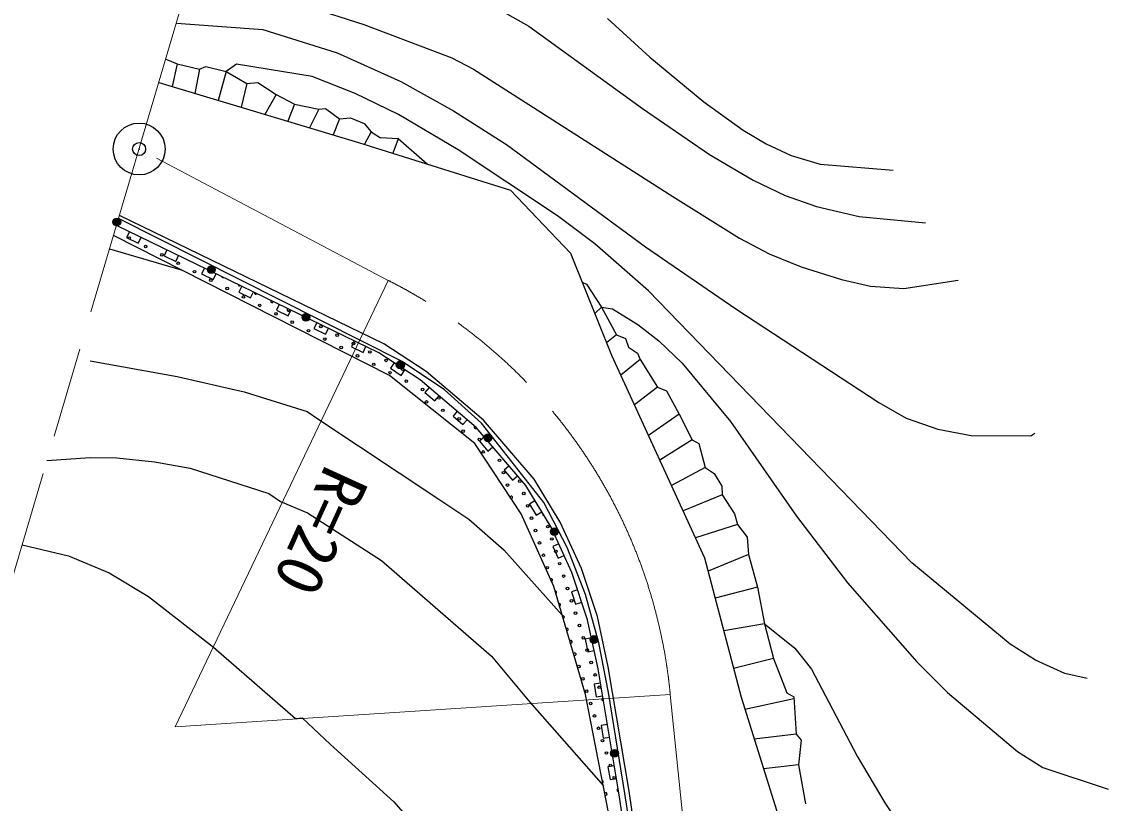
# Model space of a CAD drawing. Units: millimetres, scale not verified. Extents: x 40000 to 680000, y 20000 to 380000.
# Drawn here: x 71486 to 113385, y 285100 to 315227 of the extents above; entities that cross this region are included whole.
import ezdxf
from ezdxf.enums import TextEntityAlignment as Align

# ---------------------------------------------------------------- set-up
doc = ezdxf.new("R2010")
doc.units = ezdxf.units.MM
doc.header["$LTSCALE"] = 1000
doc.header["$PDMODE"] = 32
doc.header["$PDSIZE"] = 500
doc.linetypes.add('CHAIN', pattern=[18.5, 12, -1.5, 3.5, -1.5])
for name, color, linetype, lineweight in [('M-BGD', 7, 'Continuous', 25), ('M-BMK', 2, 'CHAIN', 13), ('M-BMK-SRVR', 3, 'Continuous', 25), ('M-STR-HTXT', 7, 'Continuous', 13)]:
    doc.layers.add(name, color=color, linetype=linetype, lineweight=lineweight)
doc.layers.add('M-OTRS', color=6, linetype='Continuous')
doc.styles.add('ＭＳ ゴシック', font='')
doc.styles.get('ＭＳ ゴシック').set_extended_font_data('MS Gothic')

msp = doc.modelspace()

# ---------------------------------------------------------------- linework, layer by layer
at = {"layer": 'M-BGD'}
for p, q in [((87156, 317246), (91044, 315057)), ((82503, 315817), (84674, 315121)), ((77450, 315174), (80782, 314933)), ((84674, 315121), (88074, 313831)), ((94078, 315353), (95711, 313855)), ((80782, 314933), (83646, 314030)), ((91044, 315057), (95424, 311883)), ((83646, 314030), (86100, 312929)), ((88074, 313831), (88909, 313397)), ((95711, 313855), (97783, 312133)), ((77039, 313783), (77480, 313599)), ((77480, 313599), (77284, 312729)), ((77480, 313599), (78343, 313405)), ((78343, 313405), (78157, 312467)), ((78343, 313405), (78591, 313506)), ((78591, 313506), (79368, 313306)), ((79773, 313589), (79368, 313306)), ((82692, 313114), (79773, 313589)), ((79368, 313306), (79058, 312197)), ((79368, 313306), (80164, 312852)), ((84350, 312466), (82692, 313114)), ((88909, 313397), (96596, 308485)), ((76772, 312882), (84469, 310574)), ((80164, 312852), (79949, 311930)), ((80164, 312852), (80586, 312882)), ((80586, 312882), (81298, 312422)), ((86100, 312929), (88131, 311798)), ((81298, 312422), (80861, 311656)), ((81298, 312422), (82003, 312048)), ((86019, 311650), (84350, 312466)), ((82003, 312048), (81753, 311389)), ((82003, 312048), (82949, 311859)), ((82949, 311859), (82583, 311139)), ((82949, 311859), (83202, 311877)), ((83202, 311877), (83739, 311490)), ((88131, 311798), (90174, 310497)), ((95424, 311883), (98010, 310112)), ((97783, 312133), (99301, 311051)), ((83739, 311490), (83497, 310865)), ((83739, 311490), (84162, 311520)), ((84162, 311520), (84686, 311302)), ((88322, 310283), (86019, 311650)), ((84686, 311302), (84963, 310982)), ((84963, 310982), (84698, 310502)), ((84963, 310982), (85318, 310752)), ((99301, 311051), (100188, 310518)), ((84469, 310574), (90333, 308729)), ((86000, 310714), (85318, 310752)), ((86000, 310714), (85793, 310157)), ((87122, 309739), (86000, 310714)), ((90174, 310497), (95543, 306544)), ((100188, 310518), (101152, 310077)), ((92148, 307750), (88322, 310283)), ((98010, 310112), (99691, 309125)), ((101152, 310077), (102280, 309732)), ((102280, 309732), (105096, 309503)), ((99691, 309125), (100921, 308533)), ((90333, 308729), (92642, 306303)), ((96596, 308485), (99169, 306883)), ((100921, 308533), (102138, 308109)), ((102138, 308109), (103779, 307714)), ((86161, 302126), (75222, 307642)), ((85452, 302815), (75257, 307760)), ((93583, 306661), (92148, 307750)), ((103779, 307714), (106342, 307469)), ((85254, 302466), (75141, 307372)), ((75639, 307130), (75530, 306905)), ((85671, 301596), (75026, 306983)), ((75530, 306905), (75980, 306687)), ((75980, 306687), (76089, 306912)), ((99169, 306883), (100314, 306284)), ((74876, 306475), (77640, 305660)), ((77084, 306430), (76974, 306205)), ((92642, 306303), (94228, 302373)), ((95661, 304855), (93583, 306661)), ((95543, 306544), (99020, 304157)), ((100314, 306284), (101538, 305775)), ((76974, 306205), (77424, 305986)), ((77424, 305986), (77533, 306211)), ((78528, 305729), (78419, 305504)), ((78419, 305504), (78869, 305286)), ((78869, 305286), (78978, 305511)), ((101538, 305775), (103099, 305290)), ((79973, 305028), (79864, 304803)), ((93094, 305184), (93267, 305112)), ((93267, 305112), (93839, 304218)), ((103099, 305290), (104221, 305030)), ((104221, 305030), (105500, 304949)), ((105500, 304949), (107599, 305266)), ((79864, 304803), (80314, 304585)), ((80314, 304585), (80423, 304810)), ((105815, 294362), (95661, 304855)), ((81418, 304327), (81309, 304102)), ((93839, 304218), (93582, 303975)), ((93839, 304218), (94422, 303155)), ((93839, 304218), (94267, 304163)), ((81309, 304102), (81758, 303884)), ((81758, 303884), (81868, 304109)), ((94267, 304163), (95242, 303553)), ((99020, 304157), (104534, 300552)), ((82862, 303626), (82753, 303401)), ((82753, 303401), (83203, 303183)), ((83203, 303183), (83312, 303408)), ((95242, 303553), (96050, 302930)), ((94422, 303155), (94036, 302848)), ((94422, 303155), (94771, 303010)), ((94771, 303010), (94880, 302678)), ((96050, 302930), (96960, 302060)), ((84307, 302926), (84198, 302701)), ((84198, 302701), (84648, 302482)), ((84648, 302482), (84757, 302707)), ((87088, 301740), (85452, 302815)), ((94880, 302678), (95235, 302448)), ((74122, 302161), (77475, 301546)), ((86848, 301419), (85254, 302466)), ((87793, 301031), (86161, 302126)), ((94228, 302373), (97818, 294565)), ((95337, 302201), (94584, 301598)), ((95235, 302448), (95337, 302201)), ((95337, 302201), (96005, 301145)), ((85842, 302080), (85705, 301871)), ((85705, 301871), (86123, 301596)), ((86123, 301596), (86260, 301805)), ((89294, 299874), (87088, 301740)), ((96960, 302060), (98814, 299814)), ((77475, 301546), (80062, 300963)), ((88962, 298966), (85671, 301596)), ((89011, 299590), (86848, 301419)), ((80062, 300963), (82491, 300200)), ((87198, 301123), (87036, 300932)), ((87036, 300932), (87418, 300609)), ((89215, 299747), (87793, 301031)), ((96005, 301145), (95111, 300453)), ((96005, 301145), (96355, 300999)), ((96355, 300999), (96842, 300100)), ((87418, 300609), (87580, 300800)), ((104534, 300552), (105595, 299948)), ((82491, 300200), (82938, 299891)), ((88279, 300209), (88118, 300018)), ((88118, 300018), (88500, 299695)), ((96842, 300100), (95650, 299281)), ((96842, 300100), (97335, 299116)), ((82938, 299891), (87565, 296820)), ((88500, 299695), (88661, 299886)), ((90921, 297352), (89011, 299590)), ((91614, 296688), (89215, 299747)), ((91246, 297588), (89294, 299874)), ((98814, 299814), (101360, 296172)), ((105595, 299948), (106813, 299524)), ((89326, 299221), (89136, 299058)), ((106813, 299524), (108103, 299274)), ((108103, 299274), (110395, 299265)), ((110395, 299265), (110558, 299362)), ((90740, 296251), (88962, 298966)), ((89136, 299058), (89461, 298678)), ((89461, 298678), (89651, 298840)), ((97335, 299116), (96092, 298320)), ((97335, 299116), (97600, 298965)), ((97600, 298965), (97835, 298047)), ((72460, 298310), (74129, 298426)), ((74129, 298426), (75148, 298413)), ((75148, 298413), (76601, 298260)), ((76601, 298260), (77977, 298017)), ((77977, 298017), (81015, 297041)), ((90281, 298102), (90091, 297940)), ((90091, 297940), (90415, 297559)), ((97835, 298047), (96539, 297346)), ((97835, 298047), (98190, 297817)), ((90415, 297559), (90606, 297722)), ((92250, 295936), (91246, 297588)), ((98190, 297817), (98479, 297328)), ((91896, 295748), (90921, 297352)), ((98479, 297328), (98502, 296991)), ((81015, 297041), (81461, 296733)), ((81461, 296733), (82510, 296297)), ((87565, 296820), (88723, 296053)), ((91278, 296764), (91065, 296634)), ((92517, 294953), (91614, 296688)), ((98502, 296991), (96990, 296367)), ((98502, 296991), (98978, 296260)), ((82510, 296297), (85355, 294459)), ((92004, 293450), (90740, 296251)), ((91065, 296634), (91325, 296207)), ((91325, 296207), (91538, 296337)), ((98978, 296260), (99092, 295843)), ((88723, 296053), (90078, 294874)), ((93069, 294148), (92250, 295936)), ((99092, 295843), (97463, 295338)), ((99092, 295843), (99465, 295360)), ((101360, 296172), (103323, 293593)), ((92696, 294001), (91896, 295748)), ((71498, 295059), (73290, 294634)), ((92192, 295102), (91965, 294998)), ((91965, 294998), (92173, 294543)), ((99465, 295360), (99512, 294685)), ((73290, 294634), (74864, 293980)), ((90078, 294874), (92331, 292345)), ((92173, 294543), (92400, 294647)), ((93227, 293150), (92517, 294953)), ((97818, 294565), (99227, 289186)), ((99512, 294685), (97955, 294042)), ((99512, 294685), (99854, 293436)), ((85355, 294459), (89602, 290767)), ((93683, 292301), (93069, 294148)), ((109599, 291231), (105815, 294362)), ((74864, 293980), (76370, 293067)), ((93304, 292175), (92696, 294001)), ((93231, 289297), (92004, 293450)), ((92921, 293325), (92684, 293246)), ((99854, 293436), (98226, 293006)), ((99854, 293436), (100123, 292012)), ((103323, 293593), (105997, 290555)), ((76370, 293067), (78883, 291120)), ((92684, 293246), (92842, 292772)), ((93744, 291285), (93227, 293150)), ((92842, 292772), (93079, 292851)), ((93712, 290284), (93292, 292217)), ((94105, 290360), (93683, 292301)), ((100123, 292012), (98555, 291751)), ((100123, 292012), (101293, 291075)), ((100123, 292012), (100471, 290678)), ((93455, 291474), (93211, 291421)), ((93211, 291421), (93316, 290933)), ((94115, 289372), (93744, 291285)), ((110576, 290621), (109599, 291231)), ((78883, 291120), (82045, 288371)), ((93316, 290933), (93561, 290985)), ((101293, 291075), (101943, 290272)), ((89602, 290767), (91083, 289003)), ((94909, 285568), (94105, 290360)), ((100471, 290678), (98936, 290295)), ((100471, 290678), (100989, 289356)), ((105997, 290555), (107183, 289365)), ((111715, 290106), (110576, 290621)), ((94514, 285506), (93712, 290284)), ((101943, 290272), (103706, 286915)), ((112577, 289912), (111715, 290106)), ((93804, 289734), (93557, 289693)), ((93557, 289693), (93640, 289200)), ((94393, 283325), (93231, 289297)), ((93640, 289200), (93887, 289241)), ((94749, 285470), (94115, 289372)), ((99227, 289186), (100797, 284179)), ((101260, 289121), (99374, 288715)), ((100989, 289356), (101254, 289205)), ((101254, 289205), (101354, 287769)), ((107183, 289365), (109888, 287093)), ((91083, 289003), (93917, 285770)), ((82045, 288371), (82299, 288389)), ((82299, 288389), (83389, 287361)), ((94071, 288141), (93825, 288100)), ((93825, 288100), (93907, 287607)), ((93907, 287607), (94154, 287648)), ((101354, 287769), (99732, 287574)), ((101354, 287769), (101541, 287528)), ((101541, 287528), (101437, 286586)), ((83389, 287361), (85835, 285157)), ((109888, 287093), (110865, 286482)), ((103706, 286915), (104764, 285122)), ((94339, 286549), (94092, 286507)), ((94092, 286507), (94175, 286014)), ((101437, 286586), (100093, 286425)), ((101437, 286586), (101712, 285078)), ((110865, 286482), (113385, 285640)), ((94175, 286014), (94421, 286055)), ((95522, 278631), (94514, 285506)), ((95615, 279617), (94749, 285470)), ((95920, 278674), (94909, 285568)), ((85835, 285157), (89250, 281236)), ((104764, 285122), (105522, 283987))]:
    msp.add_line(p, q, dxfattribs=at)
for centre, radius in [((75154, 307508), 150), ((75154, 307508), 132), ((75154, 307508), 115), ((75154, 307508), 96.7), ((75154, 307508), 79.5), ((75154, 307508), 58.5), ((75154, 307508), 40.5), ((75154, 307508), 23.2), ((75154, 307508), 4.5), ((75637, 306890), 50), ((76265, 306565), 50), ((76893, 306241), 50), ((77521, 305916), 50), ((78149, 305592), 50), ((78800, 305669), 150), ((78800, 305669), 132), ((78800, 305669), 115), ((78800, 305669), 96.7), ((78800, 305669), 79.5), ((78800, 305669), 58.5), ((78800, 305669), 40.5), ((78800, 305669), 23.2), ((78800, 305669), 4.5), ((78777, 305267), 50), ((79406, 304942), 50), ((80034, 304618), 50), ((80662, 304293), 50), ((81290, 303968), 50), ((82447, 303831), 150), ((82447, 303831), 132), ((82447, 303831), 115), ((82395, 303796), 50), ((82447, 303831), 96.7), ((82447, 303831), 79.5), ((82447, 303831), 58.5), ((82447, 303831), 40.5), ((82447, 303831), 23.2), ((82447, 303831), 4.5), ((81918, 303644), 50), ((82547, 303319), 50), ((83023, 303471), 50), ((83175, 302995), 50), ((83651, 303146), 50), ((83803, 302670), 50), ((84279, 302822), 50), ((84908, 302497), 50), ((84431, 302345), 50), ((85536, 302173), 50), ((86077, 302001), 150), ((86093, 301992), 150), ((86077, 302001), 132), ((86093, 301992), 132), ((86077, 302001), 115), ((86093, 301992), 115), ((86077, 302001), 96.7), ((85059, 302021), 50), ((85688, 301696), 50), ((86093, 301992), 96.7), ((86077, 302001), 79.5), ((86093, 301992), 79.5), ((86077, 302001), 58.5), ((86093, 301992), 58.5), ((86077, 302001), 40.5), ((86093, 301992), 40.5), ((86077, 302001), 23.2), ((86093, 301992), 23.2), ((86077, 302001), 4.5), ((86093, 301992), 4.5), ((86316, 301371), 50), ((86944, 301047), 50), ((87096, 300570), 50), ((87572, 300722), 50), ((87724, 300246), 50), ((88352, 299921), 50), ((88504, 299445), 50), ((89132, 299120), 50), ((89464, 299188), 150), ((89464, 299188), 132), ((89464, 299188), 115), ((89464, 299188), 96.7), ((89464, 299188), 79.5), ((89464, 299188), 58.5), ((89464, 299188), 40.5), ((89464, 299188), 23.2), ((89464, 299188), 4.5), ((89284, 298644), 50), ((89912, 298319), 50), ((90064, 297843), 50), ((90692, 297518), 50), ((90216, 297366), 50), ((90844, 297042), 50), ((90996, 296565), 50), ((91147, 296089), 50), ((91776, 295764), 50), ((91299, 295613), 50), ((92026, 295571), 150), ((92026, 295571), 132), ((92026, 295571), 115), ((92026, 295571), 96.7), ((92026, 295571), 79.5), ((92026, 295571), 58.5), ((92026, 295571), 40.5), ((92026, 295571), 23.2), ((92026, 295571), 4.5), ((91451, 295136), 50), ((91927, 295288), 50), ((91603, 294660), 50), ((92079, 294811), 50), ((91754, 294183), 50), ((92231, 294335), 50), ((92383, 293859), 50), ((92534, 293382), 50), ((92686, 292906), 50), ((92838, 292429), 50), ((92990, 291953), 50), ((93142, 291477), 50), ((93553, 291411), 150), ((93553, 291411), 132), ((93553, 291411), 115), ((93553, 291411), 96.7), ((93553, 291411), 79.5), ((93553, 291411), 58.5), ((93553, 291411), 40.5), ((93553, 291411), 23.2), ((93553, 291411), 4.5), ((93293, 291000), 50), ((92969, 290372), 50), ((93445, 290524), 50), ((93121, 289896), 50), ((93597, 290047), 50), ((93749, 289571), 50), ((93272, 289419), 50), ((93424, 288943), 50), ((93576, 288466), 50), ((93728, 287990), 50), ((93879, 287514), 50), ((94031, 287037), 50), ((94345, 287025), 150), ((94345, 287025), 132), ((94345, 287025), 115), ((94345, 287025), 96.7), ((94345, 287025), 79.5), ((94345, 287025), 58.5), ((94345, 287025), 40.5), ((94345, 287025), 23.2), ((94345, 287025), 4.5), ((94183, 286561), 50), ((94335, 286084), 50)]:
    msp.add_circle(centre, radius, dxfattribs=at)
for centre, start, end in [((79254, 305419), 203.2161, 285.0297), ((79882, 305094), 177.5555, 310.6902), ((80510, 304769), 156.3904, 331.8553), ((81138, 304445), 135.5482, 352.6975), ((81767, 304120), 111.5409, 16.7049), ((86164, 301848), 126.7065, 346.677), ((86468, 300895), 49.3093, 53.4341), ((88980, 299597), 122.5352, 332.9901), ((89436, 298167), 358.3206, 68.1242), ((90367, 296890), 252.7619, 173.6829), ((91624, 296241), 148.892, 273.7156), ((91906, 293707), 274.9095, 133.6773), ((92058, 293230), 298.4899, 94.4257), ((92210, 292754), 286.2615, 106.654), ((92362, 292278), 274.024, 118.8915), ((92513, 291801), 261.1681, 131.7475), ((92665, 291325), 246.7346, 146.181), ((92817, 290848), 228.1411, 164.7746), ((93900, 289095), 87.1079, 291.9419), ((93858, 285933), 312.9159, 69.0968), ((94010, 285456), 241.7969, 140.2158), ((94487, 285608), 88.3298, 290.7199)]:
    msp.add_arc(centre, 50, start, end, dxfattribs=at)
at = {"layer": 'M-BMK'}
for p, q in [((63658, 268566), (81437, 328644)), ((76677, 309970), (85618, 305256)), ((96494, 289296), (98582, 269158))]:
    msp.add_line(p, q, dxfattribs=at)
msp.add_arc((76583, 287414), 20000, 5.4009, 63.1427, dxfattribs=at)
at = {"layer": 'M-BMK-SRVR'}
msp.add_circle((76014, 310319), 1000, dxfattribs=at)
at = {"layer": 'M-OTRS'}
msp.add_point((76014, 310319), dxfattribs=at)
at = {"layer": 'M-STR-HTXT'}
for p, q in [((85618, 305256), (77401, 288046)), ((77401, 288046), (96494, 289296))]:
    msp.add_line(p, q, dxfattribs=at)

# ---------------------------------------------------------------- texts
at = {"layer": 'M-STR-HTXT', "style": 'ＭＳ ゴシック'}
msp.add_text('R=20', height=1833, rotation=245.487, dxfattribs=at).set_placement((82722, 298450), align=Align.BOTTOM_LEFT)

doc.saveas('drawing.dxf')
